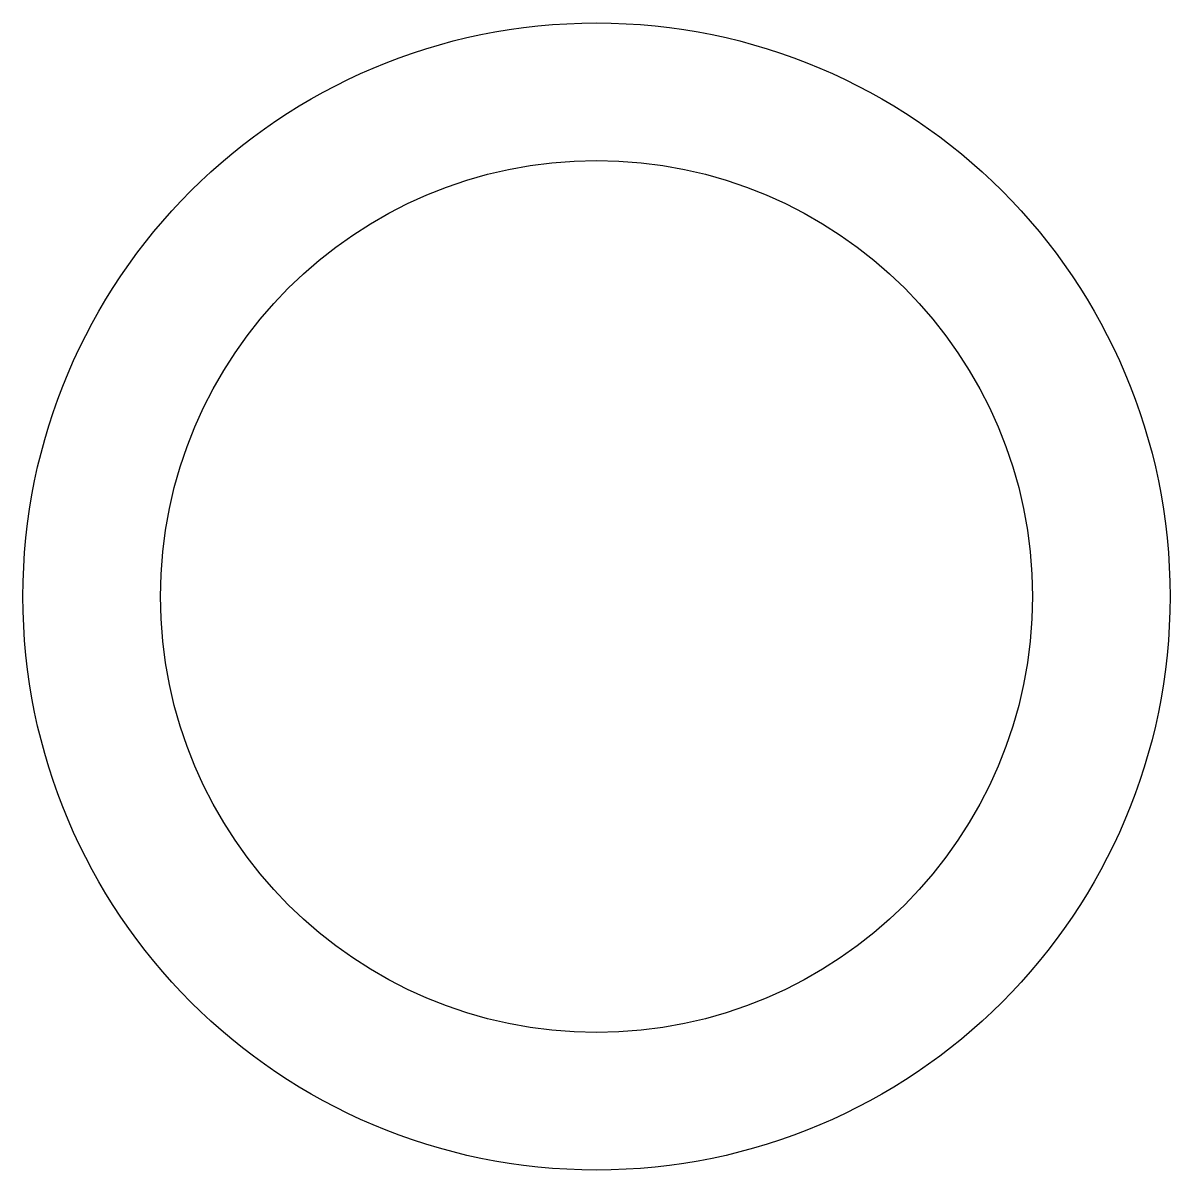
# Model space of a CAD drawing. Extents: x 137.1 to 177.1, y 197.2 to 237.2.
import ezdxf

# ---------------------------------------------------------------- set-up
doc = ezdxf.new("R2010")
doc.units = 0
doc.header["$LTSCALE"] = 15
doc.layers.get('0').update_dxf_attribs({"linetype": 'CONTINUOUS'})

msp = doc.modelspace()

# ---------------------------------------------------------------- linework, layer by layer
at = {"color": 0, "ltscale": 0.05}
for radius in [20, 15.2]:
    msp.add_circle((157.144, 217.227), radius, dxfattribs=at)

doc.saveas('drawing.dxf')
